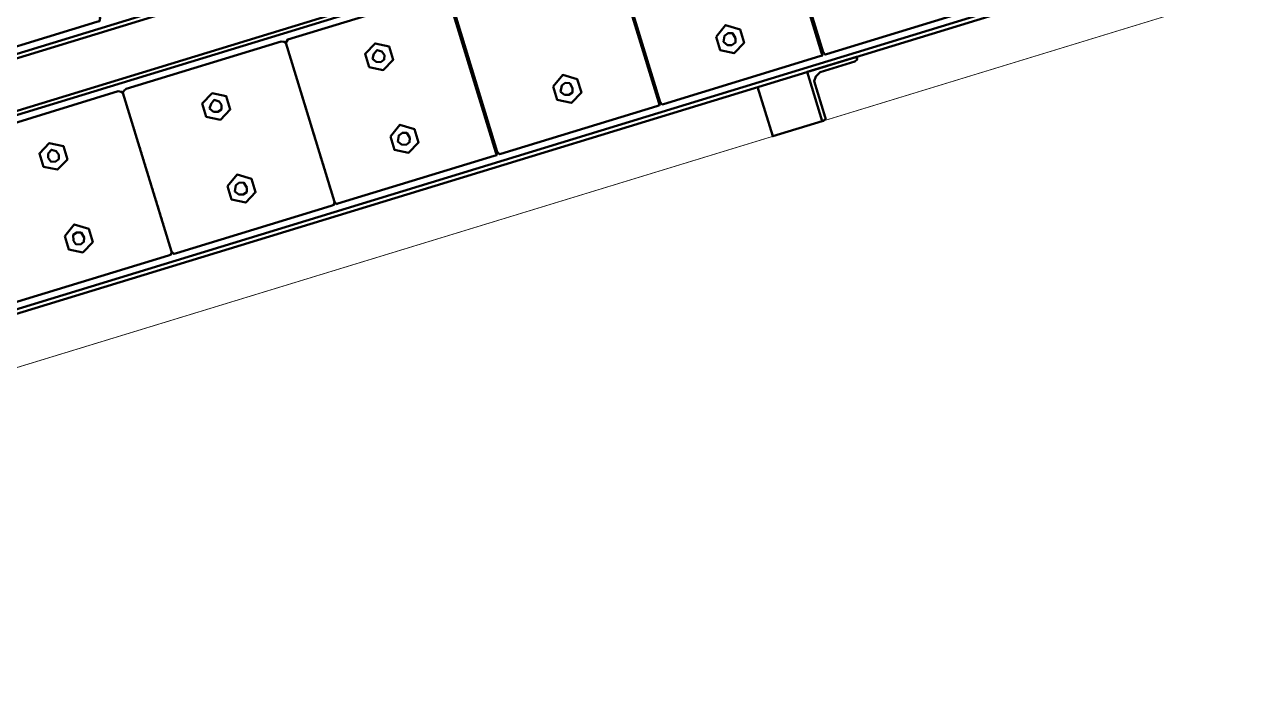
# Model space of a CAD drawing. Header units: inches. Extents: x 543393 to 2689207, y 1841861 to 9121372.
# Drawn here: x 547519.459 to 547520.641, y 1841966.759 to 1841967.394 of the extents above; entities that cross this region are included whole.
import ezdxf

# ---------------------------------------------------------------- set-up
doc = ezdxf.new("R2010")
doc.units = ezdxf.units.IN
doc.header["$MEASUREMENT"] = 0
doc.layers.add('Kich thuoc', color=8, linetype='Continuous', lineweight=18)

# ---------------------------------------------------------------- blocks, each defined once
blk = doc.blocks.new('Dan AC 220')
at = {"lineweight": 50}
for points in [[(103.2, 622.1), (28.8, 622.1), (28.8, 626.2), (28.8, 661.3), (28.8, 668.1), (3788, 668.1), (3788, 672.2), (3788, 958.9), (3737.9, 958.9), (3737.9, 672.2)], [(1938.8, 958.9), (1988.9, 958.9), (1988.9, 908.9)], [(78.9, 904.8), (3737.9, 904.8)], [(128.9, 908.9), (3687.9, 908.9)], [(1919.9, 883.2), (1918.5, 883.2)], [(1919.9, 881.8), (1918.5, 881.8)], [(1919.9, 879.1), (1918.5, 879.1)], [(1919.9, 877.8), (1918.5, 877.8)], [(2084.9, 883.2), (2083.6, 883.2)], [(2084.9, 881.8), (2083.6, 881.8)], [(2084.9, 879.1), (2083.6, 879.1)], [(2084.9, 877.8), (2083.6, 877.8)], [(2250, 883.2), (2248.6, 883.2)], [(2250, 881.8), (2248.6, 881.8)], [(2250, 879.1), (2248.6, 879.1)], [(2250, 877.8), (2248.6, 877.8)], [(2413.6, 881.8), (2413.6, 883.2), (2413.6, 884.5)], [(2413.6, 877.8), (2413.6, 876.4), (2413.6, 877.8), (2413.6, 879.1), (2413.6, 880.5)], [(2578.7, 881.8), (2578.7, 883.2), (2578.7, 884.5)], [(2578.7, 877.8), (2578.7, 876.4), (2578.7, 877.8), (2578.7, 879.1), (2578.7, 880.5)], [(1919.9, 871), (1918.5, 871)], [(1919.9, 869.7), (1918.5, 869.7), (1919.9, 869.7)], [(2084.9, 871), (2083.6, 871)], [(2084.9, 869.7), (2083.6, 869.7), (2084.9, 869.7)], [(2084.9, 865.6), (2083.6, 865.6)], [(2250, 871), (2248.6, 871)], [(2250, 869.7), (2248.6, 869.7), (2250, 869.7)], [(2250, 865.6), (2248.6, 865.6)], [(2413.6, 869.7), (2413.6, 871), (2413.6, 872.4)], [(2413.6, 865.6), (2413.6, 867)], [(2578.7, 869.7), (2578.7, 871), (2578.7, 872.4)], [(2578.7, 865.6), (2578.7, 867)], [(2084.9, 861.5), (2083.6, 861.5)], [(2084.9, 861.5), (2083.6, 861.5), (2084.9, 861.5)], [(2084.9, 857.5), (2083.6, 857.5)], [(2250, 861.5), (2248.6, 861.5)], [(2250, 861.5), (2248.6, 861.5), (2250, 861.5)], [(2250, 857.5), (2248.6, 857.5)], [(2413.6, 857.5), (2413.6, 856.1), (2413.6, 857.5), (2413.6, 858.8)], [(2413.6, 849.4), (2413.6, 850.7), (2413.6, 852.1)], [(2578.7, 857.5), (2578.7, 856.1), (2578.7, 857.5), (2578.7, 858.8)], [(2578.7, 849.4), (2578.7, 850.7), (2578.7, 852.1)], [(2084.9, 850.7), (2083.6, 850.7)], [(2084.9, 849.4), (2083.6, 849.4)], [(2084.9, 841.3), (2083.6, 841.3)], [(2250, 850.7), (2248.6, 850.7)], [(2250, 849.4), (2248.6, 849.4)], [(2250, 841.3), (2248.6, 841.3)], [(2413.6, 841.3), (2413.6, 842.6)], [(2578.7, 841.3), (2578.7, 842.6)], [(2084.9, 835.8), (2083.6, 835.8)], [(2084.9, 831.8), (2083.6, 831.8)], [(2084.9, 830.4), (2083.6, 830.4)], [(2084.9, 829.1), (2083.6, 829.1)], [(2084.9, 827.7), (2083.6, 827.7)], [(2250, 835.8), (2248.6, 835.8)], [(2250, 831.8), (2248.6, 831.8)], [(2250, 830.4), (2248.6, 830.4)], [(2250, 829.1), (2248.6, 829.1)], [(2250, 827.7), (2248.6, 827.7)], [(2413.6, 835.8), (2413.6, 837.2)], [(2413.6, 827.7), (2413.6, 829.1), (2413.6, 830.4), (2413.6, 831.8), (2413.6, 833.1)], [(2578.7, 835.8), (2578.7, 837.2)], [(2578.7, 827.7), (2578.7, 829.1), (2578.7, 830.4), (2578.7, 831.8), (2578.7, 833.1)], [(2084.9, 825), (2083.6, 825)], [(2084.9, 823.7), (2083.6, 823.7), (2084.9, 823.7)], [(2084.9, 818.3), (2083.6, 818.3)], [(2084.9, 816.9), (2083.6, 816.9), (2084.9, 816.9)], [(2250, 825), (2248.6, 825)], [(2250, 823.7), (2248.6, 823.7), (2250, 823.7)], [(2250, 818.3), (2248.6, 818.3)], [(2250, 816.9), (2248.6, 816.9), (2250, 816.9)], [(2413.6, 823.7), (2413.6, 825), (2413.6, 826.4)], [(2413.6, 816.9), (2413.6, 818.3), (2413.6, 819.6)], [(2578.7, 823.7), (2578.7, 825), (2578.7, 826.4)], [(2578.7, 816.9), (2578.7, 818.3), (2578.7, 819.6)], [(2250, 812.8), (2248.6, 812.8)], [(2250, 811.5), (2248.6, 811.5)], [(2250, 810.1), (2248.6, 810.1)], [(2413.6, 810.1), (2413.6, 811.5), (2413.6, 812.8), (2413.6, 814.2)], [(2578.7, 810.1), (2578.7, 811.5), (2578.7, 812.8), (2578.7, 814.2)], [(2250, 800.7), (2248.6, 800.7)], [(2250, 799.3), (2248.6, 799.3)], [(2250, 798), (2248.6, 798)], [(2413.6, 798), (2413.6, 799.3), (2413.6, 800.7), (2413.6, 802)], [(2578.7, 798), (2578.7, 799.3), (2578.7, 800.7), (2578.7, 802)], [(2250, 789.9), (2248.6, 789.9), (2250, 789.9)], [(2250, 788.5), (2248.6, 788.5)], [(2413.6, 788.5), (2413.6, 789.9), (2413.6, 791.2)], [(2578.7, 788.5), (2578.7, 789.9), (2578.7, 791.2)], [(2250, 770.9), (2248.6, 770.9)], [(2413.6, 770.9), (2413.6, 772.3)], [(2578.7, 770.9), (2578.7, 772.3)], [(3737.9, 724.9), (78.9, 724.9)], [(2835.7, 720.9), (1988.9, 720.9)], [(3788, 672.2), (28.8, 672.2)]]:
    blk.add_lwpolyline(points, dxfattribs=at)
for points in [[(28.8, 958.9), (3788, 958.9), (3788, 3.9), (28.8, 3.9)], [(28.8, 3.9), (3788.8, 3.9), (3788.8, 958.9), (28.8, 958.9)]]:
    blk.add_lwpolyline(points, close=True)
for points in [[(1934.8, 956.2), (1934.8, 957.6), (1937.5, 958.9), (1938.8, 958.9), (1938.8, 908.9), (1888.8, 908.9), (1888.8, 910.2), (1888.8, 911.6), (1891.5, 912.9), (1926.7, 912.9), (1932.1, 915.7), (1934.8, 919.7)], [(1918.5, 895.4), (1917.2, 898.1), (1915.8, 898.1), (1757.6, 898.1), (1754.9, 898.1), (1754.9, 895.4), (1754.9, 734.4), (1754.9, 733), (1757.6, 731.7), (1915.8, 731.7), (1917.2, 733), (1918.5, 734.4)], [(2083.6, 895.4), (2082.2, 898.1), (2080.9, 898.1), (1922.6, 898.1), (1919.9, 898.1), (1919.9, 895.4), (1919.9, 734.4), (1919.9, 733), (1922.6, 731.7), (2080.9, 731.7), (2082.2, 733), (2083.6, 734.4)], [(2248.6, 895.4), (2247.2, 898.1), (2245.9, 898.1), (2087.6, 898.1), (2084.9, 898.1), (2084.9, 895.4), (2084.9, 734.4), (2084.9, 733), (2087.6, 731.7), (2245.9, 731.7), (2247.2, 733), (2248.6, 734.4)], [(2413.6, 895.4), (2412.3, 898.1), (2410.9, 898.1), (2252.7, 898.1), (2250, 898.1), (2250, 895.4), (2250, 734.4), (2250, 733), (2252.7, 731.7), (2410.9, 731.7), (2412.3, 733), (2413.6, 734.4)], [(2578.7, 895.4), (2577.3, 898.1), (2574.6, 898.1), (2417.7, 898.1), (2415, 898.1), (2413.6, 895.4), (2413.6, 734.4), (2415, 733), (2417.7, 731.7), (2574.6, 731.7), (2577.3, 733), (2578.7, 734.4)], [(2743.7, 895.4), (2742.3, 898.1), (2739.6, 898.1), (2582.7, 898.1), (2580, 898.1), (2578.7, 895.4), (2578.7, 734.4), (2580, 733), (2582.7, 731.7), (2739.6, 731.7), (2742.3, 733), (2743.7, 734.4)], [(1918.5, 876.4), (1919.9, 876.4)], [(2083.6, 876.4), (2084.9, 876.4)], [(2248.6, 876.4), (2250, 876.4)], [(2013.2, 850.7), (2013.2, 864.2), (2001.1, 871), (1988.9, 864.2), (1988.9, 850.7), (2001.1, 842.6)], [(2178.3, 850.7), (2178.3, 864.2), (2166.1, 871), (2153.9, 864.2), (2153.9, 850.7), (2166.1, 842.6)], [(2343.3, 850.7), (2343.3, 864.2), (2331.1, 871), (2318.9, 864.2), (2318.9, 850.7), (2331.1, 842.6)], [(2508.3, 850.7), (2508.3, 864.2), (2496.1, 871), (2484, 864.2), (2484, 850.7), (2496.1, 842.6)], [(2673.3, 850.7), (2673.3, 864.2), (2661.2, 871), (2649, 864.2), (2649, 850.7), (2661.2, 842.6)], [(2007.8, 857.5), (2005.1, 861.5), (2001.1, 862.9), (1997, 861.5), (1995.6, 857.5), (1997, 852.1), (2001.1, 850.7), (2005.1, 852.1)], [(2083.6, 856.1), (2084.9, 856.1)], [(2172.8, 857.5), (2170.1, 861.5), (2166.1, 862.9), (2162, 861.5), (2160.7, 857.5), (2162, 852.1), (2166.1, 850.7), (2170.1, 852.1)], [(2248.6, 856.1), (2250, 856.1)], [(2337.9, 857.5), (2335.2, 861.5), (2331.1, 862.9), (2327.1, 861.5), (2325.7, 857.5), (2327.1, 852.1), (2331.1, 850.7), (2335.2, 852.1)], [(2413.6, 862.9), (2413.6, 861.5)], [(2502.9, 857.5), (2500.2, 861.5), (2496.1, 862.9), (2492.1, 861.5), (2490.7, 857.5), (2492.1, 852.1), (2496.1, 850.7), (2500.2, 852.1)], [(2578.7, 862.9), (2578.7, 861.5)], [(2666.6, 857.5), (2665.2, 861.5), (2661.2, 862.9), (2657.1, 861.5), (2655.8, 857.5), (2657.1, 852.1), (2661.2, 850.7), (2665.2, 852.1)], [(2083.6, 844), (2084.9, 844)], [(2248.6, 844), (2250, 844)], [(2413.6, 845.3), (2413.6, 844)], [(2578.7, 845.3), (2578.7, 844)], [(2248.6, 806.1), (2250, 806.1)], [(2413.6, 807.4), (2413.6, 806.1)], [(2578.7, 807.4), (2578.7, 806.1)], [(2248.6, 793.9), (2250, 793.9)], [(2413.6, 795.3), (2413.6, 793.9)], [(2578.7, 795.3), (2578.7, 793.9)], [(2343.3, 780.4), (2343.3, 766.9), (2331.1, 760.1), (2318.9, 766.9), (2318.9, 780.4), (2331.1, 787.1)], [(2508.3, 780.4), (2508.3, 766.9), (2496.1, 760.1), (2484, 766.9), (2484, 780.4), (2496.1, 787.1)], [(2673.3, 780.4), (2673.3, 766.9), (2661.2, 760.1), (2649, 766.9), (2649, 780.4), (2661.2, 787.1)], [(2337.9, 773.6), (2335.2, 777.7), (2331.1, 779), (2327.1, 777.7), (2325.7, 773.6), (2327.1, 769.6), (2331.1, 766.9), (2335.2, 769.6)], [(2502.9, 773.6), (2500.2, 777.7), (2496.1, 779), (2492.1, 777.7), (2490.7, 773.6), (2492.1, 769.6), (2496.1, 766.9), (2500.2, 769.6)], [(2666.6, 773.6), (2665.2, 777.7), (2661.2, 779), (2657.1, 777.7), (2655.8, 773.6), (2657.1, 769.6), (2661.2, 766.9), (2665.2, 769.6)], [(2743.7, 658.6), (2742.3, 661.3), (2739.6, 661.3), (2582.7, 661.3), (2580, 661.3), (2578.7, 658.6), (2578.7, 497.7), (2580, 496.3), (2582.7, 495), (2739.6, 495), (2742.3, 496.3), (2743.7, 497.7)]]:
    blk.add_lwpolyline(points, close=True, dxfattribs=at)
blk = doc.blocks.new('NDK1')
blk.add_blockref('Dan AC 220', (240604.4, 56712.7))

msp = doc.modelspace()

# ---------------------------------------------------------------- block references
at = {"layer": 'Kich thuoc', "xscale": 0.001, "yscale": 0.001, "zscale": 0.001, "rotation": 197.0123114188912}
msp.add_blockref('NDK1', (547735.2883, 1842093.4113), dxfattribs=at)

doc.saveas('drawing.dxf')
